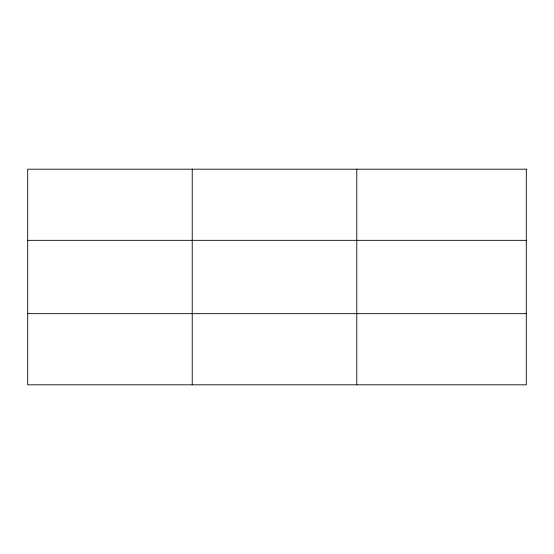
<?xml version="1.0" encoding="UTF-8"?>
<svg xmlns="http://www.w3.org/2000/svg" width="554" height="554" viewBox="0 0 554 554"><rect width="100%" height="100%" fill="white"/><g stroke="black" fill="none" stroke-linecap="round" stroke-linejoin="round"><path stroke-width="0.83" d="M192.238 169.185L192.238 384.815M356.776 169.185L356.776 384.815M27.7 240.339L526.3 240.339M27.7 313.661L526.3 313.661M526.3 169.185L526.3 384.815L27.7 384.815L27.7 169.185L526.3 169.185"/></g></svg>
